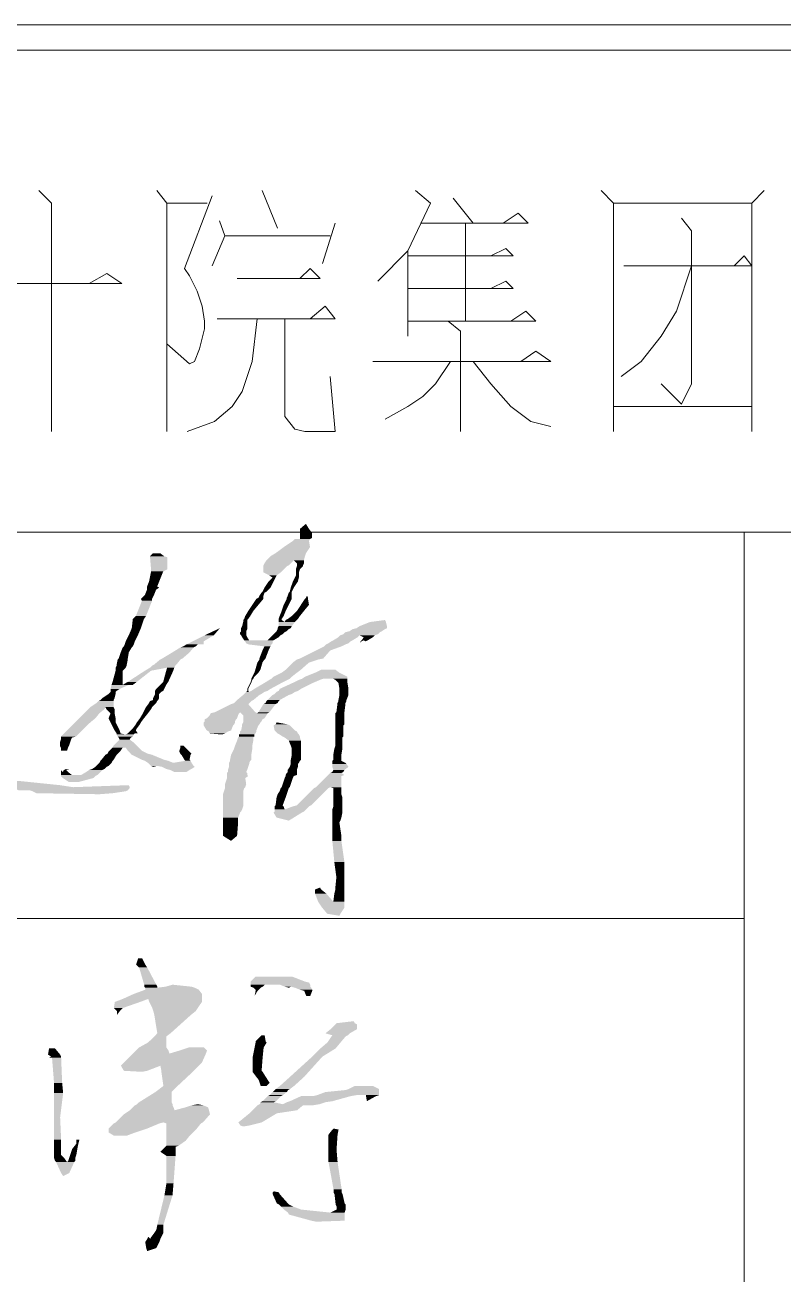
# Model space of a CAD drawing. Header units: millimetres. Extents: x 18 to 1853, y 466 to 763.
# Drawn here: x 1702.21 to 1717.91, y 487.83 to 513.69 of the extents above; entities that cross this region are included whole.
import ezdxf

# ---------------------------------------------------------------- set-up
doc = ezdxf.new("R2010")
doc.units = ezdxf.units.MM
doc.header["$MEASUREMENT"] = 0
doc.layers.add('1', color=7, linetype='Continuous')

msp = doc.modelspace()

# ---------------------------------------------------------------- hatches: boundary and pattern name
at = {"linetype": 'Continuous', "lineweight": 13}
for points in [[(1708.031, 503.364), (1708.094, 503.259), (1707.906, 503.259)], [(1707.906, 503.175), (1707.906, 503.259), (1708.094, 503.259), (1708.157, 503.175)], [(1707.57, 502.881), (1707.759, 503.007), (1708.094, 503.007), (1708.115, 502.881)], [(1707.759, 503.007), (1707.801, 503.049), (1708.115, 503.049), (1708.094, 503.007)], [(1707.906, 503.07), (1707.906, 503.175), (1708.157, 503.175), (1708.157, 503.07)], [(1707.906, 503.049), (1707.906, 503.07), (1708.157, 503.07), (1708.115, 503.049)], [(1704.802, 502.693), (1704.865, 502.756), (1705.012, 502.756), (1705.095, 502.693)], [(1707.297, 502.693), (1707.402, 502.756), (1708.031, 502.756), (1708.01, 502.693)], [(1707.402, 502.756), (1707.57, 502.881), (1708.115, 502.881), (1708.031, 502.756)], [(1704.802, 502.672), (1704.802, 502.693), (1705.095, 502.693), (1705.158, 502.672)], [(1704.823, 502.42), (1704.802, 502.672), (1705.158, 502.672), (1705.158, 502.42)], [(1707.151, 502.504), (1707.172, 502.546), (1707.717, 502.546), (1707.675, 502.504)], [(1707.151, 502.483), (1707.151, 502.504), (1707.675, 502.504), (1707.633, 502.483)], [(1707.151, 502.42), (1707.151, 502.483), (1707.633, 502.483), (1707.57, 502.42)], [(1707.172, 502.546), (1707.214, 502.609), (1707.78, 502.609), (1707.717, 502.546)], [(1707.214, 502.609), (1707.297, 502.693), (1708.01, 502.693), (1707.99, 502.609)], [(1707.843, 502.546), (1707.78, 502.609), (1707.99, 502.609), (1707.99, 502.546)], [(1707.822, 502.42), (1707.843, 502.483), (1707.969, 502.483), (1707.906, 502.42)], [(1707.843, 502.504), (1707.843, 502.546), (1707.99, 502.546), (1707.969, 502.504)], [(1707.843, 502.483), (1707.843, 502.504), (1707.969, 502.504), (1707.969, 502.483)], [(1704.781, 502.168), (1704.823, 502.378), (1705.075, 502.378), (1704.991, 502.168)], [(1704.823, 502.378), (1704.823, 502.42), (1705.158, 502.42), (1705.075, 502.378)], [(1707.151, 502.357), (1707.151, 502.42), (1707.57, 502.42), (1707.507, 502.357)], [(1707.276, 502.294), (1707.151, 502.357), (1707.507, 502.357), (1707.423, 502.294)], [(1707.256, 502.168), (1707.339, 502.252), (1707.402, 502.252), (1707.36, 502.168)], [(1707.339, 502.252), (1707.276, 502.294), (1707.423, 502.294), (1707.402, 502.252)], [(1707.759, 502.168), (1707.801, 502.252), (1707.885, 502.252), (1707.864, 502.168)], [(1707.801, 502.252), (1707.822, 502.294), (1707.885, 502.294), (1707.885, 502.252)], [(1707.822, 502.357), (1707.822, 502.42), (1707.906, 502.42), (1707.885, 502.357)], [(1707.822, 502.294), (1707.822, 502.357), (1707.885, 502.357), (1707.885, 502.294)], [(1704.697, 501.896), (1704.739, 502.001), (1704.928, 502.001), (1704.886, 501.896)], [(1704.739, 502.064), (1704.781, 502.168), (1704.991, 502.168), (1704.949, 502.064)], [(1704.739, 502.043), (1704.739, 502.064), (1704.949, 502.064), (1704.991, 502.043)], [(1704.739, 502.001), (1704.739, 502.043), (1704.991, 502.043), (1704.928, 502.001)], [(1707.109, 501.938), (1707.13, 501.959), (1707.214, 501.959), (1707.172, 501.938)], [(1707.13, 501.959), (1707.172, 502.043), (1707.297, 502.043), (1707.214, 501.959)], [(1707.172, 502.043), (1707.256, 502.168), (1707.36, 502.168), (1707.297, 502.043)], [(1707.675, 501.938), (1707.696, 501.959), (1707.738, 501.959), (1707.738, 501.938)], [(1707.696, 501.959), (1707.717, 502.043), (1707.78, 502.043), (1707.738, 501.959)], [(1707.717, 502.043), (1707.759, 502.168), (1707.864, 502.168), (1707.78, 502.043)], [(1704.508, 501.455), (1704.634, 501.77), (1704.844, 501.77), (1704.718, 501.455)], [(1704.613, 501.812), (1704.697, 501.896), (1704.886, 501.896), (1704.844, 501.812)], [(1704.634, 501.77), (1704.613, 501.812), (1704.844, 501.812), (1704.844, 501.77)], [(1706.92, 501.686), (1707.004, 501.812), (1707.151, 501.812), (1707.046, 501.686)], [(1707.004, 501.812), (1707.046, 501.833), (1707.151, 501.833), (1707.151, 501.812)], [(1707.046, 501.833), (1707.067, 501.875), (1707.151, 501.875), (1707.151, 501.833)], [(1707.067, 501.875), (1707.109, 501.938), (1707.172, 501.938), (1707.151, 501.875)], [(1707.57, 501.686), (1707.633, 501.812), (1707.738, 501.812), (1707.675, 501.686)], [(1707.633, 501.833), (1707.654, 501.875), (1707.738, 501.875), (1707.738, 501.833)], [(1707.633, 501.812), (1707.633, 501.833), (1707.738, 501.833), (1707.738, 501.812)], [(1707.654, 501.875), (1707.675, 501.938), (1707.738, 501.938), (1707.738, 501.875)], [(1707.927, 501.686), (1708.01, 501.812), (1708.073, 501.812), (1708.094, 501.686)], [(1708.01, 501.812), (1708.031, 501.833), (1708.073, 501.833), (1708.073, 501.812)], [(1708.052, 501.875), (1708.073, 501.833), (1708.031, 501.833)], [(1704.445, 501.393), (1704.508, 501.455), (1704.718, 501.455), (1704.676, 501.393)], [(1706.752, 501.393), (1706.773, 501.455), (1706.878, 501.455), (1706.836, 501.393)], [(1706.773, 501.455), (1706.836, 501.56), (1706.941, 501.56), (1706.878, 501.455)], [(1706.836, 501.56), (1706.92, 501.686), (1707.046, 501.686), (1706.941, 501.56)], [(1707.465, 501.393), (1707.486, 501.455), (1707.57, 501.455), (1707.528, 501.393)], [(1707.486, 501.455), (1707.528, 501.56), (1707.612, 501.56), (1707.57, 501.455)], [(1707.528, 501.56), (1707.57, 501.686), (1707.675, 501.686), (1707.612, 501.56)], [(1707.654, 501.393), (1707.738, 501.455), (1707.906, 501.455), (1707.864, 501.393)], [(1707.738, 501.455), (1707.843, 501.56), (1707.99, 501.56), (1707.906, 501.455)], [(1707.843, 501.56), (1707.927, 501.686), (1708.094, 501.686), (1707.99, 501.56)], [(1704.362, 501.057), (1704.424, 501.204), (1704.613, 501.204), (1704.55, 501.057)], [(1704.424, 501.204), (1704.445, 501.393), (1704.676, 501.393), (1704.613, 501.204)], [(1706.249, 501.204), (1706.123, 501.057), (1705.934, 501.057)], [(1706.689, 501.204), (1706.71, 501.246), (1706.815, 501.246), (1706.815, 501.204)], [(1706.689, 501.183), (1706.689, 501.204), (1706.815, 501.204), (1706.815, 501.183)], [(1706.689, 501.141), (1706.689, 501.183), (1706.815, 501.183), (1706.794, 501.141)], [(1706.71, 501.246), (1706.731, 501.33), (1706.815, 501.33), (1706.815, 501.246)], [(1706.731, 501.372), (1706.752, 501.393), (1706.836, 501.393), (1706.815, 501.372)], [(1706.731, 501.33), (1706.731, 501.372), (1706.815, 501.372), (1706.815, 501.33)], [(1707.423, 501.141), (1707.444, 501.183), (1707.675, 501.183), (1707.633, 501.141)], [(1707.444, 501.204), (1707.465, 501.246), (1707.738, 501.246), (1707.717, 501.204)], [(1707.444, 501.183), (1707.444, 501.204), (1707.717, 501.204), (1707.675, 501.183)], [(1707.465, 501.372), (1707.465, 501.393), (1707.528, 501.393), (1707.528, 501.372)], [(1707.465, 501.33), (1707.465, 501.372), (1707.528, 501.372), (1707.591, 501.33)], [(1707.465, 501.246), (1707.465, 501.33), (1707.801, 501.33), (1707.738, 501.246)], [(1707.591, 501.33), (1707.612, 501.372), (1707.843, 501.372), (1707.801, 501.33)], [(1707.612, 501.372), (1707.654, 501.393), (1707.864, 501.393), (1707.843, 501.372)], [(1708.933, 501.141), (1708.996, 501.183), (1709.667, 501.183), (1709.604, 501.141)], [(1708.996, 501.183), (1709.08, 501.204), (1709.709, 501.204), (1709.667, 501.183)], [(1709.08, 501.204), (1709.143, 501.246), (1709.709, 501.246), (1709.709, 501.204)], [(1709.143, 501.246), (1709.353, 501.33), (1709.688, 501.33), (1709.709, 501.246)], [(1709.667, 501.372), (1709.688, 501.33), (1709.353, 501.33)], [(1704.278, 500.868), (1704.299, 500.931), (1704.487, 500.931), (1704.466, 500.868)], [(1704.299, 500.931), (1704.362, 501.057), (1704.55, 501.057), (1704.487, 500.931)], [(1705.557, 500.868), (1705.683, 500.931), (1705.913, 500.931), (1705.913, 500.868)], [(1705.683, 500.931), (1705.934, 501.057), (1706.123, 501.057), (1705.913, 500.931)], [(1706.668, 501.12), (1706.689, 501.141), (1706.794, 501.141), (1706.794, 501.12)], [(1706.668, 501.078), (1706.668, 501.12), (1706.794, 501.12), (1706.794, 501.078)], [(1706.689, 501.057), (1706.668, 501.078), (1706.794, 501.078), (1706.794, 501.057)], [(1706.71, 501.015), (1706.689, 501.057), (1706.794, 501.057), (1706.815, 501.015)], [(1706.752, 500.952), (1706.71, 501.015), (1706.815, 501.015), (1706.857, 500.952)], [(1706.773, 500.931), (1706.752, 500.952), (1707.36, 500.952), (1707.339, 500.931)], [(1706.794, 500.889), (1706.773, 500.931), (1707.339, 500.931), (1707.339, 500.889)], [(1707.235, 500.952), (1707.297, 501.015), (1707.465, 501.015), (1707.36, 500.952)], [(1707.297, 501.015), (1707.339, 501.057), (1707.507, 501.057), (1707.465, 501.015)], [(1707.339, 501.057), (1707.36, 501.078), (1707.549, 501.078), (1707.507, 501.057)], [(1707.36, 501.078), (1707.402, 501.12), (1707.591, 501.12), (1707.549, 501.078)], [(1707.402, 501.12), (1707.423, 501.141), (1707.633, 501.141), (1707.591, 501.12)], [(1708.493, 500.889), (1708.556, 500.931), (1708.954, 500.931), (1708.912, 500.889)], [(1708.556, 500.931), (1708.598, 500.952), (1708.996, 500.952), (1708.954, 500.931)], [(1708.598, 500.952), (1708.703, 501.015), (1709.101, 501.015), (1708.996, 500.952)], [(1708.703, 501.015), (1708.744, 501.057), (1709.143, 501.057), (1709.101, 501.015)], [(1708.744, 501.057), (1708.807, 501.078), (1709.52, 501.078), (1709.457, 501.057)], [(1708.807, 501.078), (1708.849, 501.12), (1709.562, 501.12), (1709.52, 501.078)], [(1708.849, 501.12), (1708.933, 501.141), (1709.604, 501.141), (1709.562, 501.12)], [(1709.227, 501.015), (1709.143, 501.057), (1709.457, 501.057), (1709.416, 501.015)], [(1709.164, 500.931), (1709.143, 500.889), (1709.185, 500.931)], [(1709.164, 500.931), (1709.185, 500.952), (1709.227, 500.952), (1709.185, 500.931)], [(1709.185, 500.952), (1709.227, 501.015), (1709.416, 501.015), (1709.311, 500.952)], [(1709.227, 500.952), (1709.269, 500.931), (1709.311, 500.952)], [(1704.152, 500.575), (1704.194, 500.701), (1704.362, 500.701), (1704.341, 500.575)], [(1704.194, 500.701), (1704.236, 500.805), (1704.424, 500.805), (1704.362, 500.701)], [(1704.236, 500.805), (1704.257, 500.826), (1704.445, 500.826), (1704.424, 500.805)], [(1704.257, 500.826), (1704.278, 500.868), (1704.466, 500.868), (1704.445, 500.826)], [(1705.054, 500.575), (1705.263, 500.701), (1705.62, 500.701), (1705.473, 500.575)], [(1705.263, 500.701), (1705.431, 500.805), (1705.704, 500.805), (1705.62, 500.701)], [(1705.431, 500.805), (1705.494, 500.826), (1705.746, 500.826), (1705.704, 500.805)], [(1705.494, 500.826), (1705.557, 500.868), (1705.788, 500.868), (1705.746, 500.826)], [(1706.836, 500.868), (1706.794, 500.889), (1707.339, 500.889), (1707.318, 500.868)], [(1707.172, 500.826), (1706.836, 500.868), (1707.318, 500.868), (1707.297, 500.826)], [(1707.067, 500.575), (1707.13, 500.742), (1707.256, 500.742), (1707.193, 500.575)], [(1707.13, 500.742), (1707.172, 500.826), (1707.297, 500.826), (1707.256, 500.742)], [(1707.906, 500.575), (1708.241, 500.742), (1708.535, 500.742), (1708.388, 500.575)], [(1708.241, 500.742), (1708.409, 500.826), (1708.765, 500.826), (1708.535, 500.742)], [(1708.409, 500.826), (1708.451, 500.868), (1708.849, 500.868), (1708.765, 500.826)], [(1708.451, 500.868), (1708.493, 500.889), (1708.912, 500.889), (1708.849, 500.868)], [(1704.089, 500.386), (1704.11, 500.428), (1704.32, 500.428), (1704.299, 500.386)], [(1704.11, 500.449), (1704.131, 500.554), (1704.341, 500.554), (1704.32, 500.449)], [(1704.11, 500.428), (1704.11, 500.449), (1704.32, 500.449), (1704.32, 500.428)], [(1704.131, 500.554), (1704.152, 500.575), (1704.341, 500.575), (1704.341, 500.554)], [(1704.802, 500.386), (1704.844, 500.428), (1705.326, 500.428), (1705.305, 500.386)], [(1704.844, 500.428), (1704.886, 500.449), (1705.347, 500.449), (1705.326, 500.428)], [(1704.886, 500.449), (1705.012, 500.554), (1705.431, 500.554), (1705.347, 500.449)], [(1705.012, 500.554), (1705.054, 500.575), (1705.473, 500.575), (1705.431, 500.554)], [(1706.983, 500.344), (1707.025, 500.491), (1707.13, 500.491), (1707.088, 500.344)], [(1707.025, 500.491), (1707.067, 500.554), (1707.172, 500.554), (1707.13, 500.491)], [(1707.067, 500.554), (1707.067, 500.575), (1707.193, 500.575), (1707.172, 500.554)], [(1707.612, 500.344), (1707.759, 500.491), (1708.094, 500.491), (1707.927, 500.344)], [(1707.759, 500.491), (1707.843, 500.554), (1708.283, 500.554), (1708.094, 500.491)], [(1707.843, 500.554), (1707.906, 500.575), (1708.388, 500.575), (1708.283, 500.554)], [(1704.026, 500.092), (1704.089, 500.323), (1704.236, 500.323), (1704.236, 500.092)], [(1704.089, 500.323), (1704.089, 500.386), (1704.299, 500.386), (1704.236, 500.323)], [(1704.341, 500.092), (1704.697, 500.323), (1704.823, 500.323), (1704.529, 500.092)], [(1704.697, 500.323), (1704.802, 500.386), (1705.158, 500.386), (1704.823, 500.323)], [(1705.075, 500.092), (1705.137, 500.323), (1705.284, 500.323), (1705.179, 500.092)], [(1705.137, 500.323), (1705.158, 500.386), (1705.305, 500.386), (1705.284, 500.323)], [(1706.899, 500.155), (1706.92, 500.197), (1706.962, 500.197), (1706.941, 500.155)], [(1706.899, 500.134), (1706.899, 500.155), (1706.941, 500.155), (1706.92, 500.134)], [(1706.92, 500.197), (1706.962, 500.281), (1707.046, 500.281), (1706.962, 500.197)], [(1706.962, 500.281), (1706.983, 500.344), (1707.088, 500.344), (1707.046, 500.281)], [(1707.276, 500.134), (1707.318, 500.155), (1707.696, 500.155), (1707.654, 500.134)], [(1707.318, 500.155), (1707.36, 500.197), (1707.738, 500.197), (1707.696, 500.155)], [(1707.36, 500.197), (1707.528, 500.281), (1707.843, 500.281), (1707.738, 500.197)], [(1707.528, 500.281), (1707.612, 500.344), (1707.927, 500.344), (1707.843, 500.281)], [(1707.885, 500.134), (1707.948, 500.155), (1708.388, 500.155), (1708.325, 500.134)], [(1707.948, 500.155), (1708.01, 500.197), (1708.891, 500.197), (1708.891, 500.155)], [(1708.01, 500.197), (1708.22, 500.281), (1708.724, 500.281), (1708.891, 500.197)], [(1708.22, 500.281), (1708.346, 500.344), (1708.64, 500.344), (1708.724, 500.281)], [(1708.64, 500.134), (1708.598, 500.155), (1708.891, 500.155), (1708.891, 500.134)], [(1703.984, 499.946), (1704.005, 500.029), (1704.362, 500.029), (1704.173, 499.946)], [(1703.984, 499.904), (1703.984, 499.946), (1704.173, 499.946), (1704.11, 499.904)], [(1703.984, 499.883), (1703.984, 499.904), (1704.11, 499.904), (1704.089, 499.883)], [(1704.005, 500.029), (1704.026, 500.092), (1704.236, 500.092), (1704.236, 500.029)], [(1704.236, 500.029), (1704.341, 500.092), (1704.529, 500.092), (1704.445, 500.029)], [(1704.907, 499.904), (1704.928, 499.946), (1705.095, 499.946), (1705.075, 499.904)], [(1704.907, 499.883), (1704.907, 499.904), (1705.075, 499.904), (1705.033, 499.883)], [(1704.928, 499.946), (1705.012, 500.029), (1705.137, 500.029), (1705.095, 499.946)], [(1705.012, 500.029), (1705.075, 500.092), (1705.179, 500.092), (1705.137, 500.029)], [(1706.794, 499.883), (1706.815, 499.904), (1706.836, 499.904), (1706.857, 499.883)], [(1706.815, 499.946), (1706.878, 500.071), (1706.899, 500.071), (1706.836, 499.946)], [(1706.815, 499.904), (1706.815, 499.946), (1706.836, 499.946), (1706.836, 499.904)], [(1706.857, 499.883), (1706.899, 499.904), (1707.235, 499.904), (1707.172, 499.883)], [(1706.878, 500.071), (1706.899, 500.134), (1706.92, 500.134), (1706.899, 500.071)], [(1706.899, 499.904), (1706.962, 499.946), (1707.297, 499.946), (1707.235, 499.904)], [(1706.962, 499.946), (1707.172, 500.071), (1707.528, 500.071), (1707.297, 499.946)], [(1707.172, 500.071), (1707.276, 500.134), (1707.654, 500.134), (1707.528, 500.071)], [(1707.423, 499.883), (1707.465, 499.904), (1707.864, 499.904), (1707.801, 499.883)], [(1707.465, 499.904), (1707.486, 499.946), (1707.927, 499.946), (1707.864, 499.904)], [(1707.486, 499.946), (1707.759, 500.071), (1708.178, 500.071), (1707.927, 499.946)], [(1707.759, 500.071), (1707.885, 500.134), (1708.325, 500.134), (1708.178, 500.071)], [(1708.703, 500.071), (1708.64, 500.134), (1708.891, 500.134), (1708.891, 500.071)], [(1708.724, 499.946), (1708.703, 500.071), (1708.891, 500.071), (1708.912, 499.946)], [(1708.724, 499.904), (1708.724, 499.946), (1708.912, 499.946), (1708.912, 499.904)], [(1708.724, 499.883), (1708.724, 499.904), (1708.912, 499.904), (1708.912, 499.883)], [(1703.565, 499.568), (1703.69, 499.652), (1704.047, 499.652), (1704.047, 499.568)], [(1703.69, 499.652), (1703.732, 499.694), (1704.047, 499.694), (1704.047, 499.652)], [(1703.732, 499.694), (1703.774, 499.715), (1704.047, 499.715), (1704.047, 499.694)], [(1703.774, 499.715), (1703.816, 499.757), (1704.068, 499.757), (1704.047, 499.715)], [(1703.816, 499.757), (1703.942, 499.841), (1704.089, 499.841), (1704.068, 499.757)], [(1703.942, 499.841), (1703.984, 499.883), (1704.089, 499.883), (1704.089, 499.841)], [(1704.718, 499.568), (1704.781, 499.652), (1704.928, 499.652), (1704.844, 499.568)], [(1704.781, 499.652), (1704.802, 499.694), (1704.949, 499.694), (1704.928, 499.652)], [(1704.802, 499.694), (1704.865, 499.715), (1704.97, 499.715), (1704.949, 499.694)], [(1704.865, 499.757), (1704.907, 499.841), (1704.991, 499.841), (1704.991, 499.757)], [(1704.865, 499.715), (1704.865, 499.757), (1704.991, 499.757), (1704.97, 499.715)], [(1704.907, 499.841), (1704.907, 499.883), (1705.033, 499.883), (1704.991, 499.841)], [(1706.144, 499.463), (1706.48, 499.631), (1706.836, 499.631), (1706.983, 499.463)], [(1706.48, 499.631), (1706.543, 499.652), (1706.857, 499.652), (1706.836, 499.631)], [(1706.543, 499.652), (1706.584, 499.694), (1706.899, 499.694), (1706.857, 499.652)], [(1706.584, 499.694), (1706.605, 499.715), (1706.941, 499.715), (1706.899, 499.694)], [(1706.605, 499.715), (1706.731, 499.82), (1707.067, 499.82), (1706.941, 499.715)], [(1706.731, 499.82), (1706.752, 499.841), (1707.109, 499.841), (1707.067, 499.82)], [(1706.752, 499.841), (1706.794, 499.883), (1707.172, 499.883), (1707.109, 499.841)], [(1707.046, 499.463), (1707.151, 499.631), (1707.402, 499.631), (1707.276, 499.463)], [(1707.151, 499.631), (1707.193, 499.652), (1707.444, 499.652), (1707.402, 499.631)], [(1707.193, 499.652), (1707.214, 499.694), (1707.465, 499.694), (1707.444, 499.652)], [(1707.214, 499.694), (1707.235, 499.715), (1707.486, 499.715), (1707.465, 499.694)], [(1707.235, 499.715), (1707.339, 499.82), (1707.675, 499.82), (1707.486, 499.715)], [(1707.339, 499.82), (1707.381, 499.841), (1707.738, 499.841), (1707.675, 499.82)], [(1707.381, 499.841), (1707.423, 499.883), (1707.801, 499.883), (1707.738, 499.841)], [(1708.661, 499.463), (1708.682, 499.631), (1708.849, 499.631), (1708.828, 499.463)], [(1708.682, 499.652), (1708.703, 499.694), (1708.87, 499.694), (1708.849, 499.652)], [(1708.682, 499.631), (1708.682, 499.652), (1708.849, 499.652), (1708.849, 499.631)], [(1708.703, 499.715), (1708.724, 499.82), (1708.912, 499.82), (1708.87, 499.715)], [(1708.703, 499.694), (1708.703, 499.715), (1708.87, 499.715), (1708.87, 499.694)], [(1708.724, 499.841), (1708.724, 499.883), (1708.912, 499.883), (1708.912, 499.841)], [(1708.724, 499.82), (1708.724, 499.841), (1708.912, 499.841), (1708.912, 499.82)], [(1703.334, 499.337), (1703.439, 499.442), (1703.753, 499.442), (1703.669, 499.337)], [(1703.439, 499.442), (1703.523, 499.526), (1703.858, 499.526), (1703.753, 499.442)], [(1703.523, 499.526), (1703.565, 499.568), (1703.879, 499.568), (1703.858, 499.526)], [(1703.9, 499.526), (1703.879, 499.568), (1704.047, 499.568), (1704.068, 499.526)], [(1703.984, 499.442), (1703.9, 499.526), (1704.068, 499.526), (1704.068, 499.442)], [(1703.942, 499.337), (1703.984, 499.442), (1704.068, 499.442), (1704.089, 499.337)], [(1704.592, 499.337), (1704.655, 499.442), (1704.76, 499.442), (1704.676, 499.337)], [(1704.655, 499.442), (1704.697, 499.526), (1704.823, 499.526), (1704.76, 499.442)], [(1704.697, 499.526), (1704.718, 499.568), (1704.844, 499.568), (1704.823, 499.526)], [(1705.976, 499.337), (1706.039, 499.4), (1706.626, 499.4), (1706.605, 499.337)], [(1706.039, 499.4), (1706.06, 499.442), (1706.647, 499.442), (1706.626, 499.4)], [(1706.06, 499.442), (1706.144, 499.463), (1706.668, 499.463), (1706.647, 499.442)], [(1706.689, 499.442), (1706.668, 499.463), (1706.983, 499.463), (1707.025, 499.442)], [(1706.731, 499.4), (1706.689, 499.442), (1707.235, 499.442), (1707.214, 499.4)], [(1706.731, 499.337), (1706.731, 499.4), (1707.214, 499.4), (1707.172, 499.337)], [(1707.025, 499.442), (1707.046, 499.463), (1707.276, 499.463), (1707.235, 499.442)], [(1708.64, 499.442), (1708.661, 499.463), (1708.828, 499.463), (1708.828, 499.442)], [(1708.64, 499.4), (1708.64, 499.442), (1708.828, 499.442), (1708.828, 499.4)], [(1708.64, 499.337), (1708.64, 499.4), (1708.828, 499.4), (1708.828, 499.337)], [(1703.082, 499.086), (1703.124, 499.128), (1703.439, 499.128), (1703.397, 499.086)], [(1703.124, 499.128), (1703.208, 499.212), (1703.523, 499.212), (1703.439, 499.128)], [(1703.208, 499.212), (1703.25, 499.253), (1703.565, 499.253), (1703.523, 499.212)], [(1703.25, 499.253), (1703.334, 499.337), (1703.669, 499.337), (1703.565, 499.253)], [(1703.984, 499.253), (1703.942, 499.337), (1704.089, 499.337), (1704.089, 499.253)], [(1704.005, 499.212), (1703.984, 499.253), (1704.089, 499.253), (1704.11, 499.212)], [(1704.047, 499.128), (1704.005, 499.212), (1704.11, 499.212), (1704.152, 499.128)], [(1704.068, 499.086), (1704.047, 499.128), (1704.152, 499.128), (1704.173, 499.086)], [(1704.403, 499.086), (1704.445, 499.128), (1704.529, 499.128), (1704.508, 499.086)], [(1704.445, 499.128), (1704.508, 499.212), (1704.592, 499.212), (1704.529, 499.128)], [(1704.508, 499.212), (1704.529, 499.253), (1704.613, 499.253), (1704.592, 499.212)], [(1704.529, 499.253), (1704.592, 499.337), (1704.676, 499.337), (1704.613, 499.253)], [(1705.913, 499.253), (1705.934, 499.274), (1706.563, 499.274), (1706.563, 499.253)], [(1705.913, 499.212), (1705.913, 499.253), (1706.563, 499.253), (1706.543, 499.212)], [(1705.913, 499.191), (1705.913, 499.212), (1706.543, 499.212), (1706.522, 499.191)], [(1705.976, 499.086), (1705.913, 499.191), (1706.522, 499.191), (1706.48, 499.086)], [(1705.934, 499.316), (1705.976, 499.337), (1706.605, 499.337), (1706.584, 499.316)], [(1705.934, 499.274), (1705.934, 499.316), (1706.584, 499.316), (1706.563, 499.274)], [(1706.689, 499.086), (1706.71, 499.191), (1707.046, 499.191), (1707.004, 499.086)], [(1706.71, 499.212), (1706.731, 499.253), (1707.088, 499.253), (1707.067, 499.212)], [(1706.71, 499.191), (1706.71, 499.212), (1707.067, 499.212), (1707.046, 499.191)], [(1706.731, 499.316), (1706.731, 499.337), (1707.172, 499.337), (1707.13, 499.316)], [(1706.731, 499.274), (1706.731, 499.316), (1707.13, 499.316), (1707.109, 499.274)], [(1706.731, 499.253), (1706.731, 499.274), (1707.109, 499.274), (1707.088, 499.253)], [(1707.36, 499.191), (1707.402, 499.212), (1707.654, 499.212), (1707.696, 499.191)], [(1707.381, 499.086), (1707.36, 499.191), (1707.696, 499.191), (1707.801, 499.086)], [(1707.423, 499.253), (1707.654, 499.212), (1707.402, 499.212)], [(1708.64, 499.316), (1708.64, 499.337), (1708.828, 499.337), (1708.828, 499.316)], [(1708.64, 499.274), (1708.64, 499.316), (1708.828, 499.316), (1708.828, 499.274)], [(1708.64, 499.253), (1708.64, 499.274), (1708.828, 499.274), (1708.828, 499.253)], [(1708.64, 499.212), (1708.64, 499.253), (1708.828, 499.253), (1708.828, 499.212)], [(1708.64, 499.191), (1708.64, 499.212), (1708.828, 499.212), (1708.807, 499.191)], [(1708.64, 499.086), (1708.64, 499.191), (1708.807, 499.191), (1708.807, 499.086)], [(1702.935, 498.834), (1702.956, 498.897), (1703.166, 498.897), (1703.145, 498.834)], [(1702.956, 498.96), (1702.998, 499.002), (1703.313, 499.002), (1703.271, 498.96)], [(1702.956, 498.939), (1702.956, 498.96), (1703.271, 498.96), (1703.187, 498.939)], [(1702.956, 498.897), (1702.956, 498.939), (1703.187, 498.939), (1703.166, 498.897)], [(1702.998, 499.002), (1703.019, 499.023), (1703.334, 499.023), (1703.313, 499.002)], [(1703.019, 499.023), (1703.082, 499.086), (1703.397, 499.086), (1703.334, 499.023)], [(1704.11, 499.023), (1704.068, 499.086), (1704.173, 499.086), (1704.194, 499.023)], [(1704.11, 499.002), (1704.11, 499.023), (1704.194, 499.023), (1704.299, 499.002)], [(1704.131, 498.96), (1704.11, 499.002), (1704.466, 499.002), (1704.445, 498.96)], [(1704.11, 498.834), (1704.173, 498.897), (1704.382, 498.897), (1704.466, 498.834)], [(1704.152, 498.939), (1704.131, 498.96), (1704.445, 498.96), (1704.403, 498.939)], [(1704.173, 498.897), (1704.152, 498.939), (1704.403, 498.939), (1704.382, 498.897)], [(1704.299, 499.002), (1704.341, 499.023), (1704.487, 499.023), (1704.466, 499.002)], [(1704.341, 499.023), (1704.403, 499.086), (1704.508, 499.086), (1704.55, 499.023)], [(1706.018, 499.065), (1705.976, 499.086), (1706.48, 499.086), (1706.417, 499.065)], [(1706.039, 499.023), (1706.018, 499.065), (1706.417, 499.065), (1706.354, 499.023)], [(1706.039, 499.023), (1706.291, 499.002), (1706.354, 499.023)], [(1706.563, 498.771), (1706.605, 498.876), (1706.941, 498.876), (1706.92, 498.771)], [(1706.605, 498.876), (1706.626, 498.939), (1706.941, 498.939), (1706.941, 498.876)], [(1706.626, 498.939), (1706.647, 498.96), (1706.962, 498.96), (1706.941, 498.939)], [(1706.647, 499.002), (1706.668, 499.023), (1706.983, 499.023), (1706.962, 499.002)], [(1706.647, 498.96), (1706.647, 499.002), (1706.962, 499.002), (1706.962, 498.96)], [(1706.668, 499.065), (1706.689, 499.086), (1707.004, 499.086), (1707.004, 499.065)], [(1706.668, 499.023), (1706.668, 499.065), (1707.004, 499.065), (1706.983, 499.023)], [(1707.402, 499.065), (1707.381, 499.086), (1707.801, 499.086), (1707.843, 499.065)], [(1707.444, 499.023), (1707.402, 499.065), (1707.843, 499.065), (1707.864, 499.023)], [(1707.486, 499.002), (1707.444, 499.023), (1707.864, 499.023), (1707.885, 499.002)], [(1707.549, 498.96), (1707.486, 499.002), (1707.885, 499.002), (1707.906, 498.96)], [(1707.591, 498.939), (1707.549, 498.96), (1707.906, 498.96), (1707.906, 498.939)], [(1707.675, 498.876), (1707.591, 498.939), (1707.906, 498.939), (1707.927, 498.876)], [(1707.717, 498.771), (1707.675, 498.876), (1707.927, 498.876), (1707.927, 498.771)], [(1708.64, 499.065), (1708.64, 499.086), (1708.807, 499.086), (1708.807, 499.065)], [(1708.64, 499.023), (1708.64, 499.065), (1708.807, 499.065), (1708.807, 499.023)], [(1708.64, 499.002), (1708.64, 499.023), (1708.807, 499.023), (1708.807, 499.002)], [(1708.64, 498.96), (1708.64, 499.002), (1708.807, 499.002), (1708.807, 498.96)], [(1708.64, 498.939), (1708.64, 498.96), (1708.807, 498.96), (1708.786, 498.939)], [(1708.64, 498.876), (1708.64, 498.939), (1708.786, 498.939), (1708.786, 498.876)], [(1708.64, 498.771), (1708.64, 498.876), (1708.786, 498.876), (1708.786, 498.771)], [(1702.935, 498.771), (1702.935, 498.834), (1703.145, 498.834), (1703.124, 498.771)], [(1702.956, 498.729), (1702.935, 498.771), (1703.124, 498.771), (1703.103, 498.729)], [(1702.956, 498.666), (1702.956, 498.729), (1703.103, 498.729), (1703.082, 498.666)], [(1703.879, 498.582), (1703.921, 498.603), (1704.131, 498.603), (1704.11, 498.582)], [(1703.921, 498.603), (1703.942, 498.645), (1704.173, 498.645), (1704.131, 498.603)], [(1703.942, 498.645), (1703.963, 498.666), (1704.194, 498.666), (1704.173, 498.645)], [(1703.963, 498.666), (1704.026, 498.729), (1704.236, 498.729), (1704.194, 498.666)], [(1704.026, 498.729), (1704.047, 498.771), (1704.529, 498.771), (1704.571, 498.729)], [(1704.047, 498.771), (1704.11, 498.834), (1704.466, 498.834), (1704.529, 498.771)], [(1704.341, 498.666), (1704.299, 498.729), (1704.571, 498.729), (1704.634, 498.666)], [(1704.362, 498.645), (1704.341, 498.666), (1704.634, 498.666), (1704.676, 498.645)], [(1704.403, 498.603), (1704.362, 498.645), (1704.676, 498.645), (1704.76, 498.603)], [(1704.424, 498.582), (1704.403, 498.603), (1704.76, 498.603), (1704.844, 498.582)], [(1705.41, 498.666), (1705.431, 498.729), (1705.536, 498.729), (1705.599, 498.666)], [(1705.41, 498.645), (1705.41, 498.666), (1705.599, 498.666), (1705.62, 498.645)], [(1705.431, 498.603), (1705.41, 498.645), (1705.62, 498.645), (1705.662, 498.603)], [(1705.431, 498.729), (1705.431, 498.771), (1705.494, 498.771), (1705.536, 498.729)], [(1705.452, 498.582), (1705.431, 498.603), (1705.662, 498.603), (1705.641, 498.582)], [(1706.48, 498.582), (1706.543, 498.708), (1706.92, 498.708), (1706.899, 498.582)], [(1706.543, 498.708), (1706.563, 498.771), (1706.92, 498.771), (1706.92, 498.708)], [(1707.738, 498.708), (1707.717, 498.771), (1707.927, 498.771), (1707.927, 498.708)], [(1707.738, 498.582), (1707.738, 498.708), (1707.927, 498.708), (1707.927, 498.582)], [(1708.598, 498.582), (1708.619, 498.708), (1708.786, 498.708), (1708.765, 498.582)], [(1708.619, 498.708), (1708.64, 498.771), (1708.786, 498.771), (1708.786, 498.708)], [(1703.669, 498.331), (1703.69, 498.352), (1703.942, 498.352), (1703.9, 498.331)], [(1703.69, 498.352), (1703.753, 498.415), (1704.005, 498.415), (1703.942, 498.352)], [(1703.753, 498.415), (1703.774, 498.457), (1704.026, 498.457), (1704.005, 498.415)], [(1703.774, 498.457), (1703.795, 498.478), (1704.047, 498.478), (1704.026, 498.457)], [(1703.795, 498.478), (1703.879, 498.582), (1704.11, 498.582), (1704.047, 498.478)], [(1704.634, 498.478), (1704.424, 498.582), (1704.844, 498.582), (1705.095, 498.478)], [(1704.697, 498.457), (1704.634, 498.478), (1705.095, 498.478), (1705.179, 498.457)], [(1704.76, 498.415), (1704.697, 498.457), (1705.179, 498.457), (1705.284, 498.415)], [(1704.823, 498.352), (1704.76, 498.415), (1705.662, 498.415), (1705.704, 498.352)], [(1704.823, 498.352), (1704.865, 498.331), (1704.949, 498.352)], [(1705.054, 498.331), (1704.949, 498.352), (1705.704, 498.352), (1705.725, 498.331)], [(1705.284, 498.415), (1705.536, 498.457), (1705.641, 498.457), (1705.662, 498.415)], [(1705.515, 498.478), (1705.452, 498.582), (1705.641, 498.582), (1705.62, 498.478)], [(1705.536, 498.457), (1705.515, 498.478), (1705.62, 498.478), (1705.641, 498.457)], [(1706.438, 498.415), (1706.459, 498.457), (1706.878, 498.457), (1706.857, 498.415)], [(1706.438, 498.394), (1706.438, 498.415), (1706.857, 498.415), (1706.857, 498.394)], [(1706.438, 498.331), (1706.438, 498.394), (1706.857, 498.394), (1706.836, 498.331)], [(1706.459, 498.478), (1706.48, 498.582), (1706.899, 498.582), (1706.899, 498.478)], [(1706.459, 498.457), (1706.459, 498.478), (1706.899, 498.478), (1706.878, 498.457)], [(1707.696, 498.331), (1707.717, 498.394), (1707.864, 498.394), (1707.864, 498.331)], [(1707.717, 498.478), (1707.738, 498.582), (1707.927, 498.582), (1707.927, 498.478)], [(1707.717, 498.457), (1707.717, 498.478), (1707.927, 498.478), (1707.906, 498.457)], [(1707.717, 498.415), (1707.717, 498.457), (1707.906, 498.457), (1707.885, 498.415)], [(1707.717, 498.394), (1707.717, 498.415), (1707.885, 498.415), (1707.864, 498.394)], [(1708.577, 498.457), (1708.598, 498.478), (1708.765, 498.478), (1708.765, 498.457)], [(1708.577, 498.415), (1708.577, 498.457), (1708.765, 498.457), (1708.849, 498.415)], [(1708.577, 498.394), (1708.577, 498.415), (1708.849, 498.415), (1708.87, 498.394)], [(1708.577, 498.331), (1708.577, 498.394), (1708.87, 498.394), (1708.912, 498.331)], [(1708.598, 498.478), (1708.598, 498.582), (1708.765, 498.582), (1708.765, 498.478)], [(1702.956, 498.268), (1702.998, 498.226), (1702.956, 498.226)], [(1702.956, 498.163), (1702.956, 498.226), (1703.103, 498.226), (1703.187, 498.163)], [(1702.956, 498.142), (1702.956, 498.163), (1703.711, 498.163), (1703.669, 498.142)], [(1702.998, 498.1), (1702.956, 498.142), (1703.669, 498.142), (1703.628, 498.1)], [(1702.998, 498.226), (1703.019, 498.268), (1703.061, 498.268), (1703.103, 498.226)], [(1703.313, 498.016), (1703.628, 498.1), (1702.998, 498.1), (1703.124, 498.016)], [(1703.019, 498.268), (1703.061, 498.289), (1703.145, 498.289), (1703.061, 498.268)], [(1703.376, 498.163), (1703.481, 498.226), (1703.774, 498.226), (1703.711, 498.163)], [(1703.481, 498.226), (1703.544, 498.268), (1703.816, 498.268), (1703.774, 498.226)], [(1703.544, 498.268), (1703.607, 498.289), (1703.858, 498.289), (1703.816, 498.268)], [(1703.607, 498.289), (1703.669, 498.331), (1703.9, 498.331), (1703.858, 498.289)], [(1705.137, 498.289), (1705.054, 498.331), (1705.725, 498.331), (1705.662, 498.289)], [(1705.221, 498.268), (1705.137, 498.289), (1705.662, 498.289), (1705.62, 498.268)], [(1705.557, 498.226), (1705.62, 498.268), (1705.221, 498.268), (1705.305, 498.226)], [(1706.354, 497.974), (1706.396, 498.1), (1706.773, 498.1), (1706.794, 497.974)], [(1706.396, 498.205), (1706.417, 498.226), (1706.794, 498.226), (1706.815, 498.205)], [(1706.396, 498.163), (1706.396, 498.205), (1706.815, 498.205), (1706.815, 498.163)], [(1706.396, 498.142), (1706.396, 498.163), (1706.815, 498.163), (1706.836, 498.142)], [(1706.396, 498.1), (1706.396, 498.142), (1706.836, 498.142), (1706.773, 498.1)], [(1706.417, 498.268), (1706.438, 498.331), (1706.836, 498.331), (1706.815, 498.268)], [(1706.417, 498.226), (1706.417, 498.268), (1706.815, 498.268), (1706.794, 498.226)], [(1707.549, 497.974), (1707.591, 498.1), (1707.759, 498.1), (1707.717, 497.974)], [(1707.591, 498.1), (1707.612, 498.142), (1707.78, 498.142), (1707.759, 498.1)], [(1707.612, 498.163), (1707.633, 498.205), (1707.843, 498.205), (1707.843, 498.163)], [(1707.612, 498.142), (1707.612, 498.163), (1707.843, 498.163), (1707.78, 498.142)], [(1707.633, 498.205), (1707.654, 498.226), (1707.843, 498.226), (1707.843, 498.205)], [(1707.654, 498.268), (1707.696, 498.331), (1707.864, 498.331), (1707.843, 498.268)], [(1707.654, 498.226), (1707.654, 498.268), (1707.843, 498.268), (1707.843, 498.226)], [(1708.304, 497.974), (1708.43, 498.1), (1708.765, 498.1), (1708.765, 497.974)], [(1708.43, 498.1), (1708.472, 498.142), (1708.765, 498.142), (1708.765, 498.1)], [(1708.472, 498.142), (1708.493, 498.163), (1708.828, 498.163), (1708.765, 498.142)], [(1708.493, 498.163), (1708.535, 498.205), (1708.765, 498.205), (1708.828, 498.163)], [(1708.535, 498.205), (1708.577, 498.226), (1708.807, 498.226), (1708.765, 498.205)], [(1708.598, 498.268), (1708.577, 498.331), (1708.912, 498.331), (1708.828, 498.268)], [(1708.577, 498.226), (1708.598, 498.268), (1708.828, 498.268), (1708.807, 498.226)], [(1701.845, 497.953), (1701.593, 498.037), (1702.118, 498.037), (1702.935, 497.953)], [(1701.908, 497.911), (1701.845, 497.953), (1702.935, 497.953), (1703.208, 497.911)], [(1701.992, 497.89), (1701.908, 497.911), (1704.382, 497.911), (1704.382, 497.89)], [(1702.076, 497.848), (1701.992, 497.89), (1704.382, 497.89), (1704.341, 497.848)], [(1702.369, 497.827), (1702.306, 497.848), (1704.341, 497.848), (1704.299, 497.827)], [(1702.453, 497.786), (1702.369, 497.827), (1704.299, 497.827), (1704.026, 497.786)], [(1704.362, 497.953), (1704.382, 497.911), (1703.208, 497.911)], [(1706.312, 497.765), (1706.333, 497.827), (1706.731, 497.827), (1706.731, 497.765)], [(1706.333, 497.827), (1706.354, 497.89), (1706.752, 497.89), (1706.731, 497.827)], [(1706.354, 497.911), (1706.354, 497.974), (1706.794, 497.974), (1706.773, 497.911)], [(1706.354, 497.89), (1706.354, 497.911), (1706.773, 497.911), (1706.752, 497.89)], [(1707.444, 497.765), (1707.486, 497.827), (1707.654, 497.827), (1707.633, 497.765)], [(1707.486, 497.827), (1707.507, 497.89), (1707.675, 497.89), (1707.654, 497.827)], [(1707.507, 497.89), (1707.528, 497.911), (1707.696, 497.911), (1707.675, 497.89)], [(1707.528, 497.911), (1707.549, 497.974), (1707.717, 497.974), (1707.696, 497.911)], [(1708.073, 497.765), (1708.136, 497.827), (1708.43, 497.827), (1708.367, 497.765)], [(1708.136, 497.827), (1708.199, 497.89), (1708.493, 497.89), (1708.43, 497.827)], [(1708.199, 497.89), (1708.241, 497.911), (1708.535, 497.911), (1708.493, 497.89)], [(1708.241, 497.911), (1708.304, 497.974), (1708.765, 497.974), (1708.765, 497.911)], [(1708.598, 497.89), (1708.535, 497.911), (1708.765, 497.911), (1708.765, 497.89)], [(1708.598, 497.827), (1708.598, 497.89), (1708.765, 497.89), (1708.765, 497.827)], [(1708.598, 497.765), (1708.598, 497.827), (1708.765, 497.827), (1708.765, 497.765)], [(1702.453, 497.786), (1703.753, 497.765), (1704.026, 497.786)], [(1706.312, 497.702), (1706.312, 497.765), (1706.731, 497.765), (1706.731, 497.702)], [(1706.312, 497.534), (1706.312, 497.702), (1706.731, 497.702), (1706.731, 497.534)], [(1707.402, 497.534), (1707.423, 497.702), (1707.612, 497.702), (1707.549, 497.534)], [(1707.423, 497.702), (1707.444, 497.765), (1707.633, 497.765), (1707.612, 497.702)], [(1707.843, 497.534), (1708.01, 497.702), (1708.304, 497.702), (1708.136, 497.534)], [(1708.01, 497.702), (1708.073, 497.765), (1708.367, 497.765), (1708.304, 497.702)], [(1708.598, 497.702), (1708.598, 497.765), (1708.765, 497.765), (1708.786, 497.702)], [(1708.598, 497.534), (1708.598, 497.702), (1708.786, 497.702), (1708.786, 497.534)], [(1706.312, 497.513), (1706.312, 497.534), (1706.731, 497.534), (1706.731, 497.513)], [(1706.312, 497.45), (1706.312, 497.513), (1706.731, 497.513), (1706.71, 497.45)], [(1706.312, 497.408), (1706.312, 497.45), (1706.71, 497.45), (1706.689, 497.408)], [(1706.312, 497.387), (1706.312, 497.408), (1706.689, 497.408), (1706.668, 497.387)], [(1706.312, 497.282), (1706.312, 497.387), (1706.668, 497.387), (1706.626, 497.282)], [(1707.36, 497.387), (1707.381, 497.408), (1707.99, 497.408), (1707.948, 497.387)], [(1707.423, 497.282), (1707.36, 497.387), (1707.948, 497.387), (1707.78, 497.282)], [(1707.381, 497.513), (1707.402, 497.534), (1707.549, 497.534), (1707.57, 497.513)], [(1707.381, 497.45), (1707.381, 497.513), (1707.57, 497.513), (1707.591, 497.45)], [(1707.381, 497.408), (1707.381, 497.45), (1708.031, 497.45), (1707.99, 497.408)], [(1707.591, 497.45), (1707.759, 497.513), (1708.094, 497.513), (1708.031, 497.45)], [(1707.759, 497.513), (1707.843, 497.534), (1708.136, 497.534), (1708.094, 497.513)], [(1708.577, 497.45), (1708.598, 497.513), (1708.786, 497.513), (1708.786, 497.45)], [(1708.577, 497.408), (1708.577, 497.45), (1708.786, 497.45), (1708.786, 497.408)], [(1708.577, 497.387), (1708.577, 497.408), (1708.786, 497.408), (1708.786, 497.387)], [(1708.577, 497.282), (1708.577, 497.387), (1708.786, 497.387), (1708.765, 497.282)], [(1708.598, 497.513), (1708.598, 497.534), (1708.786, 497.534), (1708.786, 497.513)], [(1706.312, 497.219), (1706.312, 497.282), (1706.626, 497.282), (1706.626, 497.219)], [(1706.312, 497.177), (1706.312, 497.219), (1706.626, 497.219), (1706.626, 497.177)], [(1706.312, 496.905), (1706.312, 497.177), (1706.626, 497.177), (1706.605, 496.905)], [(1707.423, 497.282), (1707.675, 497.219), (1707.78, 497.282)], [(1708.577, 497.219), (1708.577, 497.282), (1708.765, 497.282), (1708.744, 497.219)], [(1708.577, 497.177), (1708.577, 497.219), (1708.744, 497.219), (1708.724, 497.177)], [(1708.577, 496.905), (1708.577, 497.177), (1708.724, 497.177), (1708.765, 496.905)], [(1706.312, 496.905), (1706.48, 496.8), (1706.605, 496.905)], [(1708.577, 496.8), (1708.577, 496.905), (1708.765, 496.905), (1708.765, 496.8)], [(1708.619, 496.359), (1708.577, 496.8), (1708.765, 496.8), (1708.828, 496.359)], [(1708.661, 496.045), (1708.619, 496.359), (1708.828, 496.359), (1708.828, 496.045)], [(1708.64, 495.835), (1708.661, 496.045), (1708.828, 496.045), (1708.828, 495.835)], [(1708.325, 495.835), (1708.346, 495.793), (1708.22, 495.793)], [(1708.22, 495.709), (1708.22, 495.793), (1708.346, 495.793), (1708.451, 495.709)], [(1708.619, 495.709), (1708.64, 495.793), (1708.828, 495.793), (1708.828, 495.709)], [(1708.64, 495.793), (1708.64, 495.835), (1708.828, 495.835), (1708.828, 495.793)], [(1708.283, 495.542), (1708.22, 495.709), (1708.451, 495.709), (1708.598, 495.542)], [(1708.325, 495.479), (1708.283, 495.542), (1708.828, 495.542), (1708.828, 495.479)], [(1708.598, 495.542), (1708.619, 495.709), (1708.828, 495.709), (1708.828, 495.542)], [(1708.367, 495.416), (1708.325, 495.479), (1708.828, 495.479), (1708.828, 495.416)], [(1708.724, 495.248), (1708.744, 495.29), (1708.828, 495.416), (1708.367, 495.416), (1708.472, 495.29)], [(1704.513, 494.241), (1704.555, 494.367), (1704.639, 494.367), (1704.702, 494.241)], [(1704.576, 494.178), (1704.513, 494.241), (1704.702, 494.241), (1704.744, 494.178)], [(1704.681, 493.822), (1704.576, 494.178), (1704.744, 494.178), (1704.932, 493.822)], [(1706.883, 493.885), (1706.988, 493.99), (1707.743, 493.99), (1708.015, 493.885)], [(1704.471, 493.633), (1704.702, 493.717), (1705.813, 493.717), (1705.876, 493.633)], [(1704.681, 493.78), (1704.681, 493.822), (1704.932, 493.822), (1704.953, 493.78)], [(1704.702, 493.759), (1704.681, 493.78), (1704.953, 493.78), (1704.953, 493.759)], [(1704.702, 493.717), (1704.702, 493.759), (1705.729, 493.759), (1705.813, 493.717)], [(1704.953, 493.759), (1705.121, 493.78), (1705.666, 493.78), (1705.729, 493.759)], [(1705.268, 493.822), (1705.666, 493.78), (1705.121, 493.78)], [(1706.883, 493.864), (1706.883, 493.885), (1708.015, 493.885), (1708.099, 493.864)], [(1706.883, 493.822), (1706.883, 493.864), (1708.099, 493.864), (1708.12, 493.822)], [(1706.883, 493.78), (1706.883, 493.822), (1707.176, 493.822), (1707.134, 493.78)], [(1706.946, 493.759), (1706.883, 493.78), (1707.134, 493.78), (1707.093, 493.759)], [(1706.988, 493.717), (1706.946, 493.759), (1707.093, 493.759), (1707.051, 493.717)], [(1706.988, 493.696), (1706.967, 493.591), (1707.03, 493.696)], [(1706.988, 493.696), (1706.988, 493.717), (1707.051, 493.717), (1707.03, 493.696)], [(1707.596, 493.78), (1707.491, 493.822), (1708.12, 493.822), (1708.12, 493.78)], [(1707.596, 493.78), (1707.68, 493.759), (1707.722, 493.78)], [(1707.806, 493.759), (1707.722, 493.78), (1708.12, 493.78), (1708.141, 493.759)], [(1707.91, 493.717), (1707.806, 493.759), (1708.141, 493.759), (1708.162, 493.717)], [(1707.994, 493.696), (1707.91, 493.717), (1708.162, 493.717), (1708.162, 493.696)], [(1708.12, 493.591), (1708.162, 493.696), (1707.994, 493.696), (1708.036, 493.591)], [(1704.052, 493.34), (1704.073, 493.465), (1704.597, 493.465), (1704.24, 493.34)], [(1704.073, 493.465), (1704.24, 493.528), (1704.765, 493.528), (1704.597, 493.465)], [(1704.24, 493.528), (1704.471, 493.633), (1705.876, 493.633), (1705.876, 493.528)], [(1704.786, 493.465), (1704.765, 493.528), (1705.876, 493.528), (1705.876, 493.465)], [(1704.849, 493.34), (1704.786, 493.465), (1705.876, 493.465), (1705.792, 493.34)], [(1704.115, 493.277), (1704.052, 493.34), (1704.24, 493.34), (1704.178, 493.277)], [(1704.115, 493.277), (1704.115, 493.193), (1704.178, 493.277)], [(1704.87, 493.277), (1704.849, 493.34), (1705.792, 493.34), (1705.75, 493.277)], [(1704.891, 493.193), (1704.87, 493.277), (1705.75, 493.277), (1705.646, 493.193)], [(1704.953, 492.815), (1704.891, 493.193), (1705.646, 493.193), (1705.226, 492.815)], [(1708.54, 492.899), (1708.644, 493.004), (1709.085, 493.004), (1709.085, 492.899)], [(1708.644, 493.004), (1708.665, 493.025), (1709.043, 493.025), (1709.085, 493.004)], [(1709.022, 493.067), (1709.043, 493.025), (1708.665, 493.025)], [(1704.765, 492.627), (1704.891, 492.752), (1705.142, 492.752), (1705.142, 492.627)], [(1704.891, 492.752), (1704.953, 492.815), (1705.226, 492.815), (1705.142, 492.752)], [(1706.988, 492.648), (1707.113, 492.773), (1707.176, 492.773), (1707.197, 492.648)], [(1706.988, 492.627), (1706.988, 492.648), (1707.197, 492.648), (1707.218, 492.627)], [(1708.435, 492.815), (1708.54, 492.899), (1709.085, 492.899), (1708.938, 492.815)], [(1708.581, 492.773), (1708.435, 492.815), (1708.938, 492.815), (1708.896, 492.773)], [(1708.477, 492.627), (1708.56, 492.752), (1708.854, 492.752), (1708.749, 492.627)], [(1708.56, 492.752), (1708.581, 492.773), (1708.896, 492.773), (1708.854, 492.752)], [(1702.689, 492.375), (1702.71, 492.501), (1702.835, 492.501), (1702.94, 492.375)], [(1704.261, 492.207), (1704.45, 492.396), (1705.96, 492.396), (1705.876, 492.207)], [(1704.45, 492.396), (1704.513, 492.459), (1705.184, 492.459), (1705.205, 492.396)], [(1704.513, 492.459), (1704.576, 492.522), (1705.142, 492.522), (1705.184, 492.459)], [(1704.576, 492.522), (1704.765, 492.627), (1705.142, 492.627), (1705.142, 492.522)], [(1705.205, 492.396), (1705.415, 492.459), (1705.981, 492.459), (1705.96, 492.396)], [(1705.415, 492.459), (1705.604, 492.522), (1705.918, 492.522), (1705.981, 492.459)], [(1706.925, 492.312), (1706.967, 492.522), (1707.155, 492.522), (1707.134, 492.312)], [(1706.967, 492.522), (1706.988, 492.627), (1707.218, 492.627), (1707.155, 492.522)], [(1708.162, 492.333), (1708.33, 492.501), (1708.644, 492.501), (1708.372, 492.333)], [(1708.33, 492.501), (1708.477, 492.627), (1708.749, 492.627), (1708.644, 492.501)], [(1702.751, 492.333), (1702.689, 492.375), (1702.94, 492.375), (1702.961, 492.333)], [(1702.71, 492.312), (1702.751, 492.333), (1702.961, 492.333), (1702.961, 492.312)], [(1702.814, 491.788), (1702.772, 492.312), (1702.961, 492.312), (1702.982, 491.788)], [(1704.199, 492.144), (1704.261, 492.207), (1705.876, 492.207), (1705.813, 492.144)], [(1704.261, 492.039), (1704.199, 492.144), (1705.016, 492.144), (1704.744, 492.039)], [(1705.037, 492.039), (1705.016, 492.144), (1705.813, 492.144), (1705.708, 492.039)], [(1706.925, 492.039), (1706.925, 492.312), (1707.134, 492.312), (1707.113, 492.039)], [(1707.701, 491.914), (1708.162, 492.333), (1708.372, 492.333), (1707.994, 491.914)], [(1704.261, 492.039), (1704.639, 492.018), (1704.744, 492.039)], [(1705.037, 492.018), (1705.037, 492.039), (1705.708, 492.039), (1705.687, 492.018)], [(1705.079, 491.725), (1705.037, 492.018), (1705.687, 492.018), (1705.373, 491.725)], [(1706.925, 492.018), (1706.925, 492.039), (1707.113, 492.039), (1707.134, 492.018)], [(1707.051, 491.851), (1706.925, 492.018), (1707.134, 492.018), (1707.239, 491.851)], [(1707.491, 491.725), (1707.701, 491.914), (1707.994, 491.914), (1707.785, 491.725)], [(1702.814, 491.578), (1702.814, 491.788), (1702.982, 491.788), (1703.003, 491.578)], [(1704.912, 491.599), (1705.079, 491.725), (1705.373, 491.725), (1705.247, 491.599)], [(1707.072, 491.788), (1707.051, 491.851), (1707.239, 491.851), (1707.281, 491.788)], [(1707.218, 491.725), (1707.281, 491.788), (1707.072, 491.788), (1707.093, 491.725)], [(1707.344, 491.599), (1707.386, 491.641), (1707.659, 491.641), (1707.638, 491.599)], [(1707.386, 491.641), (1707.407, 491.662), (1707.701, 491.662), (1707.659, 491.641)], [(1707.407, 491.662), (1707.491, 491.725), (1707.785, 491.725), (1707.701, 491.662)], [(1708.435, 491.599), (1708.854, 491.641), (1709.546, 491.641), (1709.546, 491.599)], [(1708.854, 491.641), (1708.917, 491.662), (1709.546, 491.662), (1709.546, 491.641)], [(1708.917, 491.662), (1709.043, 491.725), (1709.42, 491.725), (1709.546, 491.662)], [(1702.814, 491.075), (1702.814, 491.578), (1703.003, 491.578), (1702.94, 491.075)], [(1704.534, 491.347), (1704.576, 491.389), (1705.247, 491.389), (1705.268, 491.347)], [(1704.576, 491.389), (1704.912, 491.599), (1705.247, 491.599), (1705.247, 491.389)], [(1707.072, 491.347), (1707.093, 491.389), (1707.365, 491.389), (1707.554, 491.347)], [(1707.093, 491.389), (1707.134, 491.41), (1707.407, 491.41), (1707.365, 491.389)], [(1707.134, 491.41), (1707.239, 491.515), (1707.512, 491.515), (1707.407, 491.41)], [(1707.239, 491.515), (1707.281, 491.536), (1707.554, 491.536), (1707.512, 491.515)], [(1707.281, 491.536), (1707.344, 491.599), (1707.638, 491.599), (1707.554, 491.536)], [(1707.554, 491.347), (1707.638, 491.389), (1708.435, 491.389), (1708.309, 491.347)], [(1707.638, 491.389), (1707.701, 491.41), (1708.581, 491.41), (1708.435, 491.389)], [(1707.701, 491.41), (1707.931, 491.515), (1708.959, 491.515), (1708.581, 491.41)], [(1708.183, 491.515), (1708.267, 491.536), (1709.085, 491.536), (1708.959, 491.515)], [(1708.267, 491.536), (1708.435, 491.599), (1709.546, 491.599), (1709.546, 491.536)], [(1709.274, 491.515), (1709.274, 491.536), (1709.546, 491.536), (1709.483, 491.515)], [(1709.274, 491.515), (1709.294, 491.41), (1709.483, 491.515)], [(1704.094, 490.97), (1704.261, 491.138), (1706.044, 491.138), (1705.897, 490.97)], [(1704.261, 491.138), (1704.387, 491.222), (1706.023, 491.222), (1706.044, 491.138)], [(1704.387, 491.222), (1704.45, 491.284), (1705.289, 491.284), (1705.31, 491.222)], [(1704.45, 491.284), (1704.492, 491.326), (1705.268, 491.326), (1705.289, 491.284)], [(1704.492, 491.326), (1704.534, 491.347), (1705.268, 491.347), (1705.268, 491.326)], [(1705.31, 491.222), (1705.541, 491.284), (1706.002, 491.284), (1706.023, 491.222)], [(1705.541, 491.284), (1705.666, 491.326), (1705.897, 491.326), (1706.002, 491.284)], [(1705.792, 491.347), (1705.897, 491.326), (1705.666, 491.326)], [(1706.631, 490.97), (1706.862, 491.159), (1707.428, 491.159), (1707.113, 490.97)], [(1706.862, 491.159), (1706.925, 491.222), (1707.847, 491.222), (1707.428, 491.159)], [(1706.925, 491.222), (1707.03, 491.326), (1707.973, 491.326), (1707.847, 491.222)], [(1707.03, 491.326), (1707.072, 491.347), (1708.309, 491.347), (1708.183, 491.326)], [(1702.814, 490.613), (1702.814, 491.075), (1702.94, 491.075), (1702.961, 490.613)], [(1703.947, 490.844), (1704.052, 490.949), (1704.995, 490.949), (1704.744, 490.844)], [(1703.947, 490.76), (1703.947, 490.844), (1704.744, 490.844), (1704.492, 490.76)], [(1704.052, 490.949), (1704.094, 490.97), (1705.079, 490.97), (1704.995, 490.949)], [(1705.142, 490.949), (1705.079, 490.97), (1705.897, 490.97), (1705.855, 490.949)], [(1705.142, 490.844), (1705.142, 490.949), (1705.855, 490.949), (1705.771, 490.844)], [(1705.142, 490.76), (1705.142, 490.844), (1705.771, 490.844), (1705.687, 490.76)], [(1706.736, 490.886), (1706.862, 490.907), (1707.113, 490.97), (1706.631, 490.97), (1706.673, 490.907)], [(1708.602, 490.844), (1708.707, 490.823), (1708.581, 490.823)], [(1702.814, 490.53), (1702.814, 490.613), (1702.961, 490.613), (1702.961, 490.53)], [(1703.276, 490.53), (1703.276, 490.613), (1703.339, 490.613), (1703.318, 490.53)], [(1704.052, 490.697), (1703.947, 490.76), (1704.492, 490.76), (1704.324, 490.697)], [(1705.142, 490.697), (1705.142, 490.76), (1705.687, 490.76), (1705.625, 490.697)], [(1705.142, 490.592), (1705.142, 490.697), (1705.625, 490.697), (1705.541, 490.592)], [(1705.142, 490.488), (1705.142, 490.592), (1705.541, 490.592), (1705.394, 490.488)], [(1708.498, 490.718), (1708.581, 490.823), (1708.707, 490.823), (1708.686, 490.718)], [(1708.498, 490.404), (1708.498, 490.718), (1708.686, 490.718), (1708.665, 490.404)], [(1702.814, 490.425), (1702.814, 490.53), (1702.961, 490.53), (1702.961, 490.425)], [(1702.814, 490.299), (1702.814, 490.425), (1702.961, 490.425), (1702.961, 490.299)], [(1703.15, 490.299), (1703.192, 490.425), (1703.297, 490.425), (1703.276, 490.299)], [(1703.192, 490.425), (1703.276, 490.53), (1703.318, 490.53), (1703.297, 490.425)], [(1705.016, 490.362), (1705.121, 490.467), (1705.331, 490.467), (1705.331, 490.362)], [(1705.142, 490.278), (1705.016, 490.362), (1705.331, 490.362), (1705.331, 490.278)], [(1705.121, 490.467), (1705.142, 490.488), (1705.394, 490.488), (1705.331, 490.467)], [(1708.498, 490.152), (1708.498, 490.404), (1708.665, 490.404), (1708.686, 490.152)], [(1702.814, 490.236), (1702.814, 490.299), (1702.961, 490.299), (1703.024, 490.236)], [(1702.835, 490.173), (1702.814, 490.236), (1703.024, 490.236), (1703.066, 490.173)], [(1702.856, 490.152), (1702.835, 490.173), (1703.066, 490.173), (1703.087, 490.152)], [(1703.003, 489.858), (1703.129, 489.921), (1703.234, 490.152), (1702.856, 490.152), (1702.961, 489.921)], [(1703.087, 490.152), (1703.108, 490.173), (1703.255, 490.173), (1703.234, 490.152)], [(1703.108, 490.173), (1703.129, 490.236), (1703.255, 490.236), (1703.255, 490.173)], [(1703.129, 490.236), (1703.15, 490.299), (1703.276, 490.299), (1703.255, 490.236)], [(1705.142, 489.712), (1705.142, 490.278), (1705.331, 490.278), (1705.289, 489.712)], [(1708.602, 489.586), (1708.498, 490.152), (1708.686, 490.152), (1708.77, 489.586)], [(1705.1, 489.46), (1705.142, 489.712), (1705.289, 489.712), (1705.268, 489.46)], [(1707.365, 489.544), (1707.47, 489.523), (1707.344, 489.523)], [(1708.602, 489.544), (1708.602, 489.586), (1708.77, 489.586), (1708.77, 489.544)], [(1708.602, 489.523), (1708.602, 489.544), (1708.77, 489.544), (1708.77, 489.523)], [(1704.953, 488.852), (1705.1, 489.46), (1705.268, 489.46), (1705.079, 488.852)], [(1707.344, 489.481), (1707.344, 489.523), (1707.47, 489.523), (1707.491, 489.481)], [(1707.428, 489.292), (1707.344, 489.481), (1707.491, 489.481), (1707.659, 489.292)], [(1707.47, 489.271), (1707.428, 489.292), (1707.659, 489.292), (1707.68, 489.271)], [(1708.623, 489.481), (1708.602, 489.523), (1708.77, 489.523), (1708.791, 489.481)], [(1708.644, 489.292), (1708.623, 489.481), (1708.791, 489.481), (1708.833, 489.292)], [(1708.644, 489.271), (1708.644, 489.292), (1708.833, 489.292), (1708.854, 489.271)], [(1707.512, 489.229), (1707.47, 489.271), (1707.68, 489.271), (1707.764, 489.229)], [(1707.575, 489.166), (1707.512, 489.229), (1707.764, 489.229), (1707.931, 489.166)], [(1707.659, 489.103), (1707.575, 489.166), (1707.931, 489.166), (1708.54, 489.103)], [(1707.68, 489.062), (1707.659, 489.103), (1708.833, 489.103), (1708.833, 489.062)], [(1708.246, 488.915), (1708.833, 488.936), (1708.833, 489.062), (1707.68, 489.062), (1708.141, 488.936)], [(1708.54, 489.103), (1708.665, 489.166), (1708.854, 489.166), (1708.833, 489.103)], [(1708.665, 489.229), (1708.644, 489.271), (1708.854, 489.271), (1708.854, 489.229)], [(1708.665, 489.166), (1708.665, 489.229), (1708.854, 489.229), (1708.854, 489.166)], [(1704.932, 488.747), (1704.953, 488.852), (1705.079, 488.852), (1705.079, 488.747)], [(1704.702, 488.495), (1704.744, 488.558), (1705.016, 488.558), (1704.995, 488.495)], [(1704.765, 488.6), (1704.807, 488.558), (1704.744, 488.558)], [(1704.807, 488.558), (1704.828, 488.6), (1705.037, 488.6), (1705.016, 488.558)], [(1704.828, 488.6), (1704.891, 488.684), (1705.079, 488.684), (1705.037, 488.6)], [(1704.891, 488.684), (1704.932, 488.747), (1705.079, 488.747), (1705.079, 488.684)], [(1704.744, 488.307), (1704.932, 488.369), (1704.995, 488.495), (1704.702, 488.495), (1704.723, 488.369)]]:
    msp.add_hatch(color=0, dxfattribs=at).paths.add_polyline_path(points)

# ---------------------------------------------------------------- linework, layer by layer
at = {"color": 255, "linetype": 'Continuous', "lineweight": 0}
for points in [[(1702.502, 510.262), (1702.761, 510.002), (1702.761, 505.273)], [(1704.944, 510.262), (1705.152, 510.002), (1705.152, 505.273)], [(1707.127, 510.262), (1707.439, 509.482)], [(1710.297, 510.262), (1710.609, 510.002), (1710.142, 509.015), (1709.518, 508.391)], [(1714.143, 510.262), (1714.403, 510.002), (1714.403, 505.273)], [(1717.262, 505.273), (1717.262, 510.002), (1717.522, 510.262)], [(1705.152, 510.002), (1705.984, 510.002)], [(1706.088, 510.158), (1705.516, 508.651)], [(1711.077, 510.106), (1711.493, 509.586)], [(1717.262, 510.002), (1714.403, 510.002)], [(1710.401, 509.586), (1712.636, 509.586), (1712.428, 509.794), (1712.116, 509.586)], [(1706.244, 509.638), (1706.348, 509.326), (1706.088, 508.703)], [(1708.634, 509.586), (1708.374, 508.755)], [(1711.337, 509.586), (1711.337, 507.559)], [(1715.806, 509.69), (1716.014, 509.43), (1716.014, 506.26), (1715.806, 505.844), (1715.391, 506.26)], [(1706.348, 509.326), (1708.53, 509.326)], [(1710.142, 508.911), (1712.324, 508.911), (1712.168, 509.067), (1711.857, 508.911)], [(1710.142, 509.015), (1710.142, 507.248)], [(1716.014, 508.703), (1715.703, 507.767), (1715.391, 507.248), (1714.975, 506.728), (1714.559, 506.416)], [(1714.611, 508.703), (1717.262, 508.703), (1717.106, 508.911), (1716.898, 508.703)], [(1701.514, 508.339), (1704.217, 508.339), (1703.905, 508.547), (1703.541, 508.339)], [(1705.516, 508.651), (1705.62, 508.495), (1705.776, 508.183), (1705.88, 507.871), (1705.932, 507.559), (1705.932, 507.403), (1705.828, 506.988), (1705.724, 506.728), (1705.62, 506.676), (1705.152, 507.092)], [(1706.607, 508.443), (1708.323, 508.443), (1708.115, 508.651), (1707.907, 508.443)], [(1710.142, 508.235), (1712.324, 508.235), (1712.168, 508.391), (1711.857, 508.235)], [(1706.192, 507.611), (1708.634, 507.611), (1708.426, 507.871), (1708.115, 507.611)], [(1710.142, 507.559), (1712.792, 507.559), (1712.584, 507.767), (1712.272, 507.559)], [(1707.023, 507.611), (1706.919, 506.728), (1706.815, 506.416), (1706.711, 506.104), (1706.503, 505.792), (1706.14, 505.481), (1705.568, 505.273)], [(1707.595, 507.611), (1707.595, 505.844), (1707.595, 505.584), (1707.803, 505.325), (1708.011, 505.273), (1708.634, 505.273), (1708.53, 506.416)], [(1710.973, 507.559), (1711.233, 507.352), (1711.233, 505.273)], [(1709.414, 506.728), (1713.104, 506.728), (1712.792, 506.936), (1712.48, 506.728)], [(1711.025, 506.728), (1710.713, 506.26), (1710.453, 506), (1710.142, 505.792), (1709.674, 505.532)], [(1711.493, 506.728), (1711.857, 506.26), (1712.272, 505.792), (1712.688, 505.481), (1713.104, 505.377)], [(1714.403, 505.792), (1717.262, 505.792)], [(1667.109, 495.19), (1717.106, 495.19)]]:
    msp.add_lwpolyline(points, dxfattribs=at)
at = {"layer": '1', "color": 10, "linetype": 'Continuous', "lineweight": 0}
for points in [[(1847.088, 513.692), (1666.589, 513.692), (1666.589, 471.179)], [(1847.088, 513.172), (1667.109, 513.172), (1667.109, 471.179)], [(1667.109, 503.194), (1847.088, 503.194)], [(1717.106, 471.179), (1717.106, 503.194)]]:
    msp.add_lwpolyline(points, dxfattribs=at)

doc.saveas('drawing.dxf')
